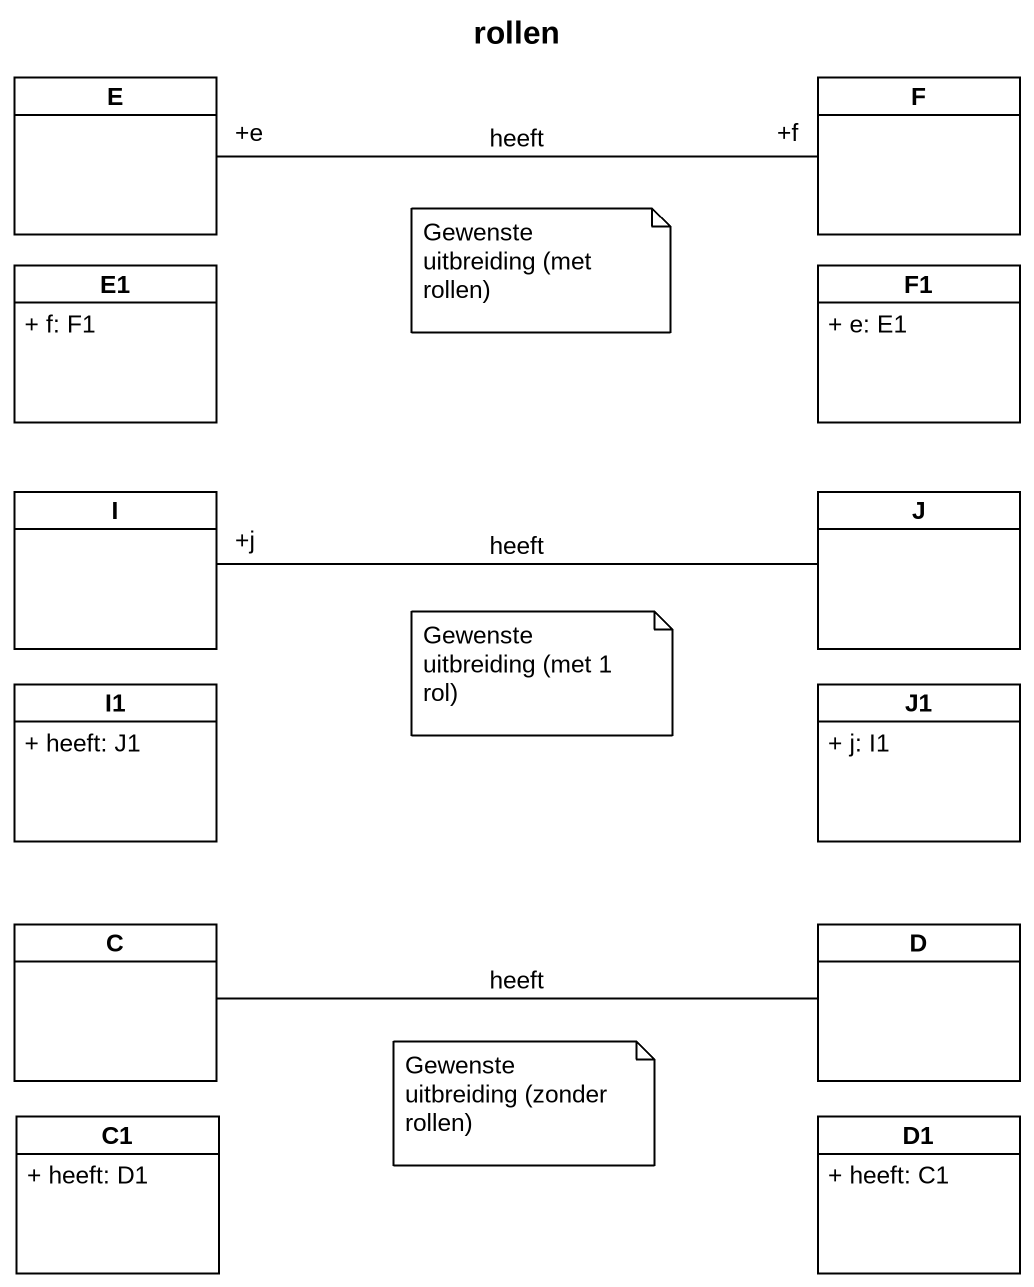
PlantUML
@startuml
title rollen
hide circle
hide empty members
skinparam classAttributeIconSize 0
class E
class F
class E1 {
  + f: F1
}
class F1 {
  + e: E1
}
class I
class J
class I1 {
  + heeft: J1
}
class J1 {
  + j: I1
}
class C
class D
class C1 {
  + heeft: D1
}
class D1 {
  + heeft: C1
}
E "+e" -right- "+f" F : heeft
I "+j" -right- J : heeft
C -right- D : heeft
note as N1
  Gewenste uitbreiding (met rollen)
end note
note as N2
  Gewenste uitbreiding (met 1 rol)
end note
note as N3
  Gewenste uitbreiding (zonder rollen)
end note
@enduml
